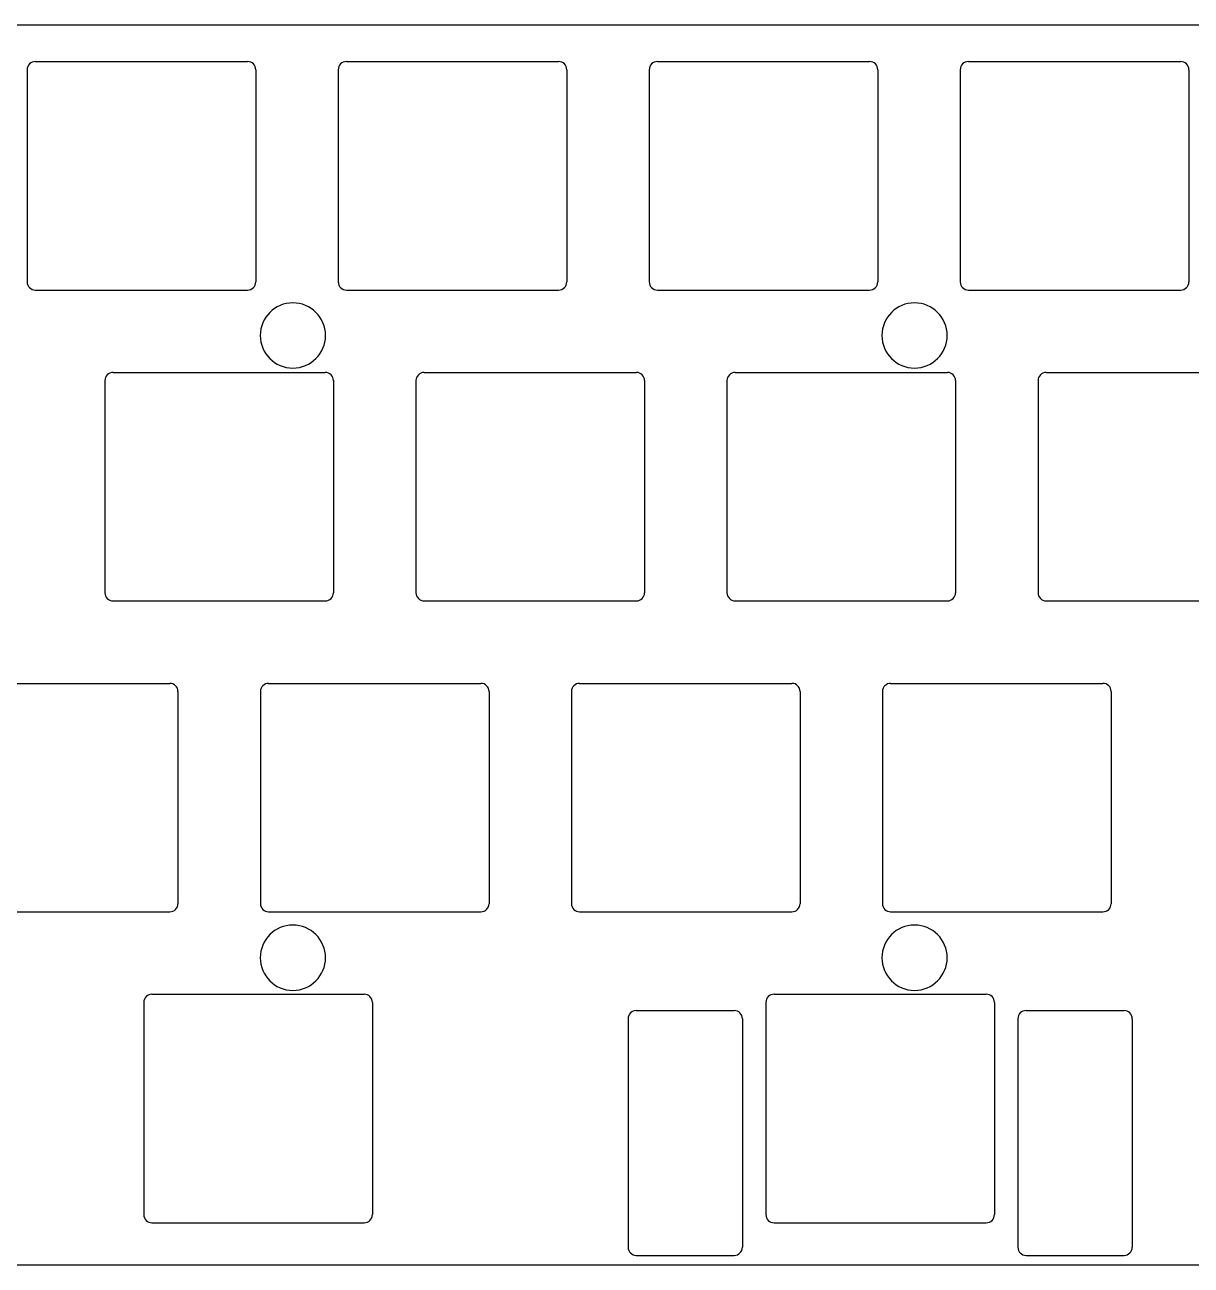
# Model space of a CAD drawing. Header units: inches. Extents: x 62 to 291, y 138 to 214.
# Drawn here: x 102.6 to 174, y 138.4 to 214.4 of the extents above; entities that cross this region are included whole.
import ezdxf

# ---------------------------------------------------------------- set-up
doc = ezdxf.new("R2010")
doc.units = ezdxf.units.IN
doc.header["$MEASUREMENT"] = 0
for name, color, linetype in [('Border Outlien', 7, 'Continuous'), ('Internal Layout', 7, 'Continuous'), ('Mounting Holes', 7, 'Continuous')]:
    doc.layers.add(name, color=color, linetype=linetype)

# ---------------------------------------------------------------- blocks, each defined once
blk = doc.blocks.new('block 18')
at = {"layer": 'Internal Layout', "color": 7, "lineweight": 25, "true_color": 0xffffff}
blk.add_lwpolyline([(103.214, 212.14), (116.214, 212.14)], dxfattribs=at)
blk = doc.blocks.new('block 19')
at = {"layer": 'Internal Layout', "color": 7, "lineweight": 25, "true_color": 0xffffff}
blk.add_lwpolyline([(103.214, 198.14), (116.214, 198.14)], dxfattribs=at)
blk = doc.blocks.new('block 20')
at = {"layer": 'Internal Layout', "color": 7, "lineweight": 25, "true_color": 0xffffff}
blk.add_lwpolyline([(102.714, 211.64), (102.714, 198.64)], dxfattribs=at)
blk = doc.blocks.new('block 21')
at = {"layer": 'Internal Layout', "color": 7, "lineweight": 25, "true_color": 0xffffff}
blk.add_lwpolyline([(116.714, 211.64), (116.714, 198.64)], dxfattribs=at)
blk = doc.blocks.new('block 22')
at = {"layer": 'Internal Layout', "color": 7, "lineweight": 25, "true_color": 0xffffff}
blk.add_open_spline([(103.214, 212.14), (102.938, 212.14), (102.714, 211.916), (102.714, 211.64)], degree=3, dxfattribs=at)
blk = doc.blocks.new('block 23')
at = {"layer": 'Internal Layout', "color": 7, "lineweight": 25, "true_color": 0xffffff}
blk.add_open_spline([(116.714, 211.64), (116.714, 211.916), (116.49, 212.14), (116.214, 212.14)], degree=3, dxfattribs=at)
blk = doc.blocks.new('block 24')
at = {"layer": 'Internal Layout', "color": 7, "lineweight": 25, "true_color": 0xffffff}
blk.add_open_spline([(102.714, 198.64), (102.714, 198.364), (102.938, 198.14), (103.214, 198.14)], degree=3, dxfattribs=at)
blk = doc.blocks.new('block 25')
at = {"layer": 'Internal Layout', "color": 7, "lineweight": 25, "true_color": 0xffffff}
blk.add_open_spline([(116.214, 198.14), (116.49, 198.14), (116.714, 198.364), (116.714, 198.64)], degree=3, dxfattribs=at)
blk = doc.blocks.new('block 26')
at = {"layer": 'Internal Layout', "color": 7, "lineweight": 25, "true_color": 0xffffff}
blk.add_lwpolyline([(122.264, 212.14), (135.264, 212.14)], dxfattribs=at)
blk = doc.blocks.new('block 27')
at = {"layer": 'Internal Layout', "color": 7, "lineweight": 25, "true_color": 0xffffff}
blk.add_lwpolyline([(122.264, 198.14), (135.264, 198.14)], dxfattribs=at)
blk = doc.blocks.new('block 28')
at = {"layer": 'Internal Layout', "color": 7, "lineweight": 25, "true_color": 0xffffff}
blk.add_lwpolyline([(121.764, 211.64), (121.764, 198.64)], dxfattribs=at)
blk = doc.blocks.new('block 29')
at = {"layer": 'Internal Layout', "color": 7, "lineweight": 25, "true_color": 0xffffff}
blk.add_lwpolyline([(135.764, 211.64), (135.764, 198.64)], dxfattribs=at)
blk = doc.blocks.new('block 30')
at = {"layer": 'Internal Layout', "color": 7, "lineweight": 25, "true_color": 0xffffff}
blk.add_open_spline([(122.264, 212.14), (121.988, 212.14), (121.764, 211.916), (121.764, 211.64)], degree=3, dxfattribs=at)
blk = doc.blocks.new('block 31')
at = {"layer": 'Internal Layout', "color": 7, "lineweight": 25, "true_color": 0xffffff}
blk.add_open_spline([(135.764, 211.64), (135.764, 211.916), (135.54, 212.14), (135.264, 212.14)], degree=3, dxfattribs=at)
blk = doc.blocks.new('block 32')
at = {"layer": 'Internal Layout', "color": 7, "lineweight": 25, "true_color": 0xffffff}
blk.add_open_spline([(121.764, 198.64), (121.764, 198.364), (121.988, 198.14), (122.264, 198.14)], degree=3, dxfattribs=at)
blk = doc.blocks.new('block 33')
at = {"layer": 'Internal Layout', "color": 7, "lineweight": 25, "true_color": 0xffffff}
blk.add_open_spline([(135.264, 198.14), (135.54, 198.14), (135.764, 198.364), (135.764, 198.64)], degree=3, dxfattribs=at)
blk = doc.blocks.new('block 34')
at = {"layer": 'Internal Layout', "color": 7, "lineweight": 25, "true_color": 0xffffff}
blk.add_lwpolyline([(141.314, 212.14), (154.314, 212.14)], dxfattribs=at)
blk = doc.blocks.new('block 35')
at = {"layer": 'Internal Layout', "color": 7, "lineweight": 25, "true_color": 0xffffff}
blk.add_lwpolyline([(141.314, 198.14), (154.314, 198.14)], dxfattribs=at)
blk = doc.blocks.new('block 36')
at = {"layer": 'Internal Layout', "color": 7, "lineweight": 25, "true_color": 0xffffff}
blk.add_lwpolyline([(140.814, 211.64), (140.814, 198.64)], dxfattribs=at)
blk = doc.blocks.new('block 37')
at = {"layer": 'Internal Layout', "color": 7, "lineweight": 25, "true_color": 0xffffff}
blk.add_lwpolyline([(154.814, 211.64), (154.814, 198.64)], dxfattribs=at)
blk = doc.blocks.new('block 38')
at = {"layer": 'Internal Layout', "color": 7, "lineweight": 25, "true_color": 0xffffff}
blk.add_open_spline([(141.314, 212.14), (141.038, 212.14), (140.814, 211.916), (140.814, 211.64)], degree=3, dxfattribs=at)
blk = doc.blocks.new('block 39')
at = {"layer": 'Internal Layout', "color": 7, "lineweight": 25, "true_color": 0xffffff}
blk.add_open_spline([(154.814, 211.64), (154.814, 211.916), (154.59, 212.14), (154.314, 212.14)], degree=3, dxfattribs=at)
blk = doc.blocks.new('block 40')
at = {"layer": 'Internal Layout', "color": 7, "lineweight": 25, "true_color": 0xffffff}
blk.add_open_spline([(140.814, 198.64), (140.814, 198.364), (141.038, 198.14), (141.314, 198.14)], degree=3, dxfattribs=at)
blk = doc.blocks.new('block 41')
at = {"layer": 'Internal Layout', "color": 7, "lineweight": 25, "true_color": 0xffffff}
blk.add_open_spline([(154.314, 198.14), (154.59, 198.14), (154.814, 198.364), (154.814, 198.64)], degree=3, dxfattribs=at)
blk = doc.blocks.new('block 42')
at = {"layer": 'Internal Layout', "color": 7, "lineweight": 25, "true_color": 0xffffff}
blk.add_lwpolyline([(160.364, 212.14), (173.364, 212.14)], dxfattribs=at)
blk = doc.blocks.new('block 43')
at = {"layer": 'Internal Layout', "color": 7, "lineweight": 25, "true_color": 0xffffff}
blk.add_lwpolyline([(160.364, 198.14), (173.364, 198.14)], dxfattribs=at)
blk = doc.blocks.new('block 44')
at = {"layer": 'Internal Layout', "color": 7, "lineweight": 25, "true_color": 0xffffff}
blk.add_lwpolyline([(159.864, 211.64), (159.864, 198.64)], dxfattribs=at)
blk = doc.blocks.new('block 45')
at = {"layer": 'Internal Layout', "color": 7, "lineweight": 25, "true_color": 0xffffff}
blk.add_lwpolyline([(173.864, 211.64), (173.864, 198.64)], dxfattribs=at)
blk = doc.blocks.new('block 46')
at = {"layer": 'Internal Layout', "color": 7, "lineweight": 25, "true_color": 0xffffff}
blk.add_open_spline([(160.364, 212.14), (160.088, 212.14), (159.864, 211.916), (159.864, 211.64)], degree=3, dxfattribs=at)
blk = doc.blocks.new('block 47')
at = {"layer": 'Internal Layout', "color": 7, "lineweight": 25, "true_color": 0xffffff}
blk.add_open_spline([(173.864, 211.64), (173.864, 211.916), (173.64, 212.14), (173.364, 212.14)], degree=3, dxfattribs=at)
blk = doc.blocks.new('block 48')
at = {"layer": 'Internal Layout', "color": 7, "lineweight": 25, "true_color": 0xffffff}
blk.add_open_spline([(159.864, 198.64), (159.864, 198.364), (160.088, 198.14), (160.364, 198.14)], degree=3, dxfattribs=at)
blk = doc.blocks.new('block 49')
at = {"layer": 'Internal Layout', "color": 7, "lineweight": 25, "true_color": 0xffffff}
blk.add_open_spline([(173.364, 198.14), (173.64, 198.14), (173.864, 198.364), (173.864, 198.64)], degree=3, dxfattribs=at)
blk = doc.blocks.new('block 114')
at = {"layer": 'Internal Layout', "color": 7, "lineweight": 25, "true_color": 0xffffff}
blk.add_lwpolyline([(107.976, 193.09), (120.976, 193.09)], dxfattribs=at)
blk = doc.blocks.new('block 115')
at = {"layer": 'Internal Layout', "color": 7, "lineweight": 25, "true_color": 0xffffff}
blk.add_lwpolyline([(107.976, 179.09), (120.976, 179.09)], dxfattribs=at)
blk = doc.blocks.new('block 116')
at = {"layer": 'Internal Layout', "color": 7, "lineweight": 25, "true_color": 0xffffff}
blk.add_lwpolyline([(107.476, 192.59), (107.476, 179.59)], dxfattribs=at)
blk = doc.blocks.new('block 117')
at = {"layer": 'Internal Layout', "color": 7, "lineweight": 25, "true_color": 0xffffff}
blk.add_lwpolyline([(121.476, 192.59), (121.476, 179.59)], dxfattribs=at)
blk = doc.blocks.new('block 118')
at = {"layer": 'Internal Layout', "color": 7, "lineweight": 25, "true_color": 0xffffff}
blk.add_open_spline([(107.976, 193.09), (107.7, 193.09), (107.476, 192.866), (107.476, 192.59)], degree=3, dxfattribs=at)
blk = doc.blocks.new('block 119')
at = {"layer": 'Internal Layout', "color": 7, "lineweight": 25, "true_color": 0xffffff}
blk.add_open_spline([(121.476, 192.59), (121.476, 192.866), (121.253, 193.09), (120.976, 193.09)], degree=3, dxfattribs=at)
blk = doc.blocks.new('block 120')
at = {"layer": 'Internal Layout', "color": 7, "lineweight": 25, "true_color": 0xffffff}
blk.add_open_spline([(107.476, 179.59), (107.476, 179.314), (107.7, 179.09), (107.976, 179.09)], degree=3, dxfattribs=at)
blk = doc.blocks.new('block 121')
at = {"layer": 'Internal Layout', "color": 7, "lineweight": 25, "true_color": 0xffffff}
blk.add_open_spline([(120.976, 179.09), (121.253, 179.09), (121.476, 179.314), (121.476, 179.59)], degree=3, dxfattribs=at)
blk = doc.blocks.new('block 122')
at = {"layer": 'Internal Layout', "color": 7, "lineweight": 25, "true_color": 0xffffff}
blk.add_lwpolyline([(127.026, 193.09), (140.026, 193.09)], dxfattribs=at)
blk = doc.blocks.new('block 123')
at = {"layer": 'Internal Layout', "color": 7, "lineweight": 25, "true_color": 0xffffff}
blk.add_lwpolyline([(127.026, 179.09), (140.026, 179.09)], dxfattribs=at)
blk = doc.blocks.new('block 124')
at = {"layer": 'Internal Layout', "color": 7, "lineweight": 25, "true_color": 0xffffff}
blk.add_lwpolyline([(126.526, 192.59), (126.526, 179.59)], dxfattribs=at)
blk = doc.blocks.new('block 125')
at = {"layer": 'Internal Layout', "color": 7, "lineweight": 25, "true_color": 0xffffff}
blk.add_lwpolyline([(140.526, 192.59), (140.526, 179.59)], dxfattribs=at)
blk = doc.blocks.new('block 126')
at = {"layer": 'Internal Layout', "color": 7, "lineweight": 25, "true_color": 0xffffff}
blk.add_open_spline([(127.026, 193.09), (126.75, 193.09), (126.526, 192.866), (126.526, 192.59)], degree=3, dxfattribs=at)
blk = doc.blocks.new('block 127')
at = {"layer": 'Internal Layout', "color": 7, "lineweight": 25, "true_color": 0xffffff}
blk.add_open_spline([(140.526, 192.59), (140.526, 192.866), (140.303, 193.09), (140.026, 193.09)], degree=3, dxfattribs=at)
blk = doc.blocks.new('block 128')
at = {"layer": 'Internal Layout', "color": 7, "lineweight": 25, "true_color": 0xffffff}
blk.add_open_spline([(126.526, 179.59), (126.526, 179.314), (126.75, 179.09), (127.026, 179.09)], degree=3, dxfattribs=at)
blk = doc.blocks.new('block 129')
at = {"layer": 'Internal Layout', "color": 7, "lineweight": 25, "true_color": 0xffffff}
blk.add_open_spline([(140.026, 179.09), (140.303, 179.09), (140.526, 179.314), (140.526, 179.59)], degree=3, dxfattribs=at)
blk = doc.blocks.new('block 130')
at = {"layer": 'Internal Layout', "color": 7, "lineweight": 25, "true_color": 0xffffff}
blk.add_lwpolyline([(146.076, 193.09), (159.076, 193.09)], dxfattribs=at)
blk = doc.blocks.new('block 131')
at = {"layer": 'Internal Layout', "color": 7, "lineweight": 25, "true_color": 0xffffff}
blk.add_lwpolyline([(146.076, 179.09), (159.076, 179.09)], dxfattribs=at)
blk = doc.blocks.new('block 132')
at = {"layer": 'Internal Layout', "color": 7, "lineweight": 25, "true_color": 0xffffff}
blk.add_lwpolyline([(145.576, 192.59), (145.576, 179.59)], dxfattribs=at)
blk = doc.blocks.new('block 133')
at = {"layer": 'Internal Layout', "color": 7, "lineweight": 25, "true_color": 0xffffff}
blk.add_lwpolyline([(159.576, 192.59), (159.576, 179.59)], dxfattribs=at)
blk = doc.blocks.new('block 134')
at = {"layer": 'Internal Layout', "color": 7, "lineweight": 25, "true_color": 0xffffff}
blk.add_open_spline([(146.076, 193.09), (145.8, 193.09), (145.576, 192.866), (145.576, 192.59)], degree=3, dxfattribs=at)
blk = doc.blocks.new('block 135')
at = {"layer": 'Internal Layout', "color": 7, "lineweight": 25, "true_color": 0xffffff}
blk.add_open_spline([(159.576, 192.59), (159.576, 192.866), (159.353, 193.09), (159.076, 193.09)], degree=3, dxfattribs=at)
blk = doc.blocks.new('block 136')
at = {"layer": 'Internal Layout', "color": 7, "lineweight": 25, "true_color": 0xffffff}
blk.add_open_spline([(145.576, 179.59), (145.576, 179.314), (145.8, 179.09), (146.076, 179.09)], degree=3, dxfattribs=at)
blk = doc.blocks.new('block 137')
at = {"layer": 'Internal Layout', "color": 7, "lineweight": 25, "true_color": 0xffffff}
blk.add_open_spline([(159.076, 179.09), (159.353, 179.09), (159.576, 179.314), (159.576, 179.59)], degree=3, dxfattribs=at)
blk = doc.blocks.new('block 138')
at = {"layer": 'Internal Layout', "color": 7, "lineweight": 25, "true_color": 0xffffff}
blk.add_lwpolyline([(165.126, 193.09), (178.126, 193.09)], dxfattribs=at)
blk = doc.blocks.new('block 139')
at = {"layer": 'Internal Layout', "color": 7, "lineweight": 25, "true_color": 0xffffff}
blk.add_lwpolyline([(165.126, 179.09), (178.126, 179.09)], dxfattribs=at)
blk = doc.blocks.new('block 140')
at = {"layer": 'Internal Layout', "color": 7, "lineweight": 25, "true_color": 0xffffff}
blk.add_lwpolyline([(164.626, 192.59), (164.626, 179.59)], dxfattribs=at)
blk = doc.blocks.new('block 142')
at = {"layer": 'Internal Layout', "color": 7, "lineweight": 25, "true_color": 0xffffff}
blk.add_open_spline([(165.126, 193.09), (164.85, 193.09), (164.626, 192.866), (164.626, 192.59)], degree=3, dxfattribs=at)
blk = doc.blocks.new('block 144')
at = {"layer": 'Internal Layout', "color": 7, "lineweight": 25, "true_color": 0xffffff}
blk.add_open_spline([(164.626, 179.59), (164.626, 179.314), (164.85, 179.09), (165.126, 179.09)], degree=3, dxfattribs=at)
blk = doc.blocks.new('block 226')
at = {"layer": 'Internal Layout', "color": 7, "lineweight": 25, "true_color": 0xffffff}
blk.add_lwpolyline([(98.451, 174.04), (111.451, 174.04)], dxfattribs=at)
blk = doc.blocks.new('block 227')
at = {"layer": 'Internal Layout', "color": 7, "lineweight": 25, "true_color": 0xffffff}
blk.add_lwpolyline([(98.451, 160.04), (111.451, 160.04)], dxfattribs=at)
blk = doc.blocks.new('block 229')
at = {"layer": 'Internal Layout', "color": 7, "lineweight": 25, "true_color": 0xffffff}
blk.add_lwpolyline([(111.951, 173.54), (111.951, 160.54)], dxfattribs=at)
blk = doc.blocks.new('block 231')
at = {"layer": 'Internal Layout', "color": 7, "lineweight": 25, "true_color": 0xffffff}
blk.add_open_spline([(111.951, 173.54), (111.951, 173.816), (111.728, 174.04), (111.451, 174.04)], degree=3, dxfattribs=at)
blk = doc.blocks.new('block 233')
at = {"layer": 'Internal Layout', "color": 7, "lineweight": 25, "true_color": 0xffffff}
blk.add_open_spline([(111.451, 160.04), (111.728, 160.04), (111.951, 160.264), (111.951, 160.54)], degree=3, dxfattribs=at)
blk = doc.blocks.new('block 234')
at = {"layer": 'Internal Layout', "color": 7, "lineweight": 25, "true_color": 0xffffff}
blk.add_lwpolyline([(117.501, 174.04), (130.501, 174.04)], dxfattribs=at)
blk = doc.blocks.new('block 235')
at = {"layer": 'Internal Layout', "color": 7, "lineweight": 25, "true_color": 0xffffff}
blk.add_lwpolyline([(117.501, 160.04), (130.501, 160.04)], dxfattribs=at)
blk = doc.blocks.new('block 236')
at = {"layer": 'Internal Layout', "color": 7, "lineweight": 25, "true_color": 0xffffff}
blk.add_lwpolyline([(117.001, 173.54), (117.001, 160.54)], dxfattribs=at)
blk = doc.blocks.new('block 237')
at = {"layer": 'Internal Layout', "color": 7, "lineweight": 25, "true_color": 0xffffff}
blk.add_lwpolyline([(131.001, 173.54), (131.001, 160.54)], dxfattribs=at)
blk = doc.blocks.new('block 238')
at = {"layer": 'Internal Layout', "color": 7, "lineweight": 25, "true_color": 0xffffff}
blk.add_open_spline([(117.501, 174.04), (117.225, 174.04), (117.001, 173.816), (117.001, 173.54)], degree=3, dxfattribs=at)
blk = doc.blocks.new('block 239')
at = {"layer": 'Internal Layout', "color": 7, "lineweight": 25, "true_color": 0xffffff}
blk.add_open_spline([(131.001, 173.54), (131.001, 173.816), (130.778, 174.04), (130.501, 174.04)], degree=3, dxfattribs=at)
blk = doc.blocks.new('block 240')
at = {"layer": 'Internal Layout', "color": 7, "lineweight": 25, "true_color": 0xffffff}
blk.add_open_spline([(117.001, 160.54), (117.001, 160.264), (117.225, 160.04), (117.501, 160.04)], degree=3, dxfattribs=at)
blk = doc.blocks.new('block 241')
at = {"layer": 'Internal Layout', "color": 7, "lineweight": 25, "true_color": 0xffffff}
blk.add_open_spline([(130.501, 160.04), (130.778, 160.04), (131.001, 160.264), (131.001, 160.54)], degree=3, dxfattribs=at)
blk = doc.blocks.new('block 242')
at = {"layer": 'Internal Layout', "color": 7, "lineweight": 25, "true_color": 0xffffff}
blk.add_lwpolyline([(136.551, 174.04), (149.551, 174.04)], dxfattribs=at)
blk = doc.blocks.new('block 243')
at = {"layer": 'Internal Layout', "color": 7, "lineweight": 25, "true_color": 0xffffff}
blk.add_lwpolyline([(136.551, 160.04), (149.551, 160.04)], dxfattribs=at)
blk = doc.blocks.new('block 244')
at = {"layer": 'Internal Layout', "color": 7, "lineweight": 25, "true_color": 0xffffff}
blk.add_lwpolyline([(136.051, 173.54), (136.051, 160.54)], dxfattribs=at)
blk = doc.blocks.new('block 245')
at = {"layer": 'Internal Layout', "color": 7, "lineweight": 25, "true_color": 0xffffff}
blk.add_lwpolyline([(150.051, 173.54), (150.051, 160.54)], dxfattribs=at)
blk = doc.blocks.new('block 246')
at = {"layer": 'Internal Layout', "color": 7, "lineweight": 25, "true_color": 0xffffff}
blk.add_open_spline([(136.551, 174.04), (136.275, 174.04), (136.051, 173.816), (136.051, 173.54)], degree=3, dxfattribs=at)
blk = doc.blocks.new('block 247')
at = {"layer": 'Internal Layout', "color": 7, "lineweight": 25, "true_color": 0xffffff}
blk.add_open_spline([(150.051, 173.54), (150.051, 173.816), (149.828, 174.04), (149.551, 174.04)], degree=3, dxfattribs=at)
blk = doc.blocks.new('block 248')
at = {"layer": 'Internal Layout', "color": 7, "lineweight": 25, "true_color": 0xffffff}
blk.add_open_spline([(136.051, 160.54), (136.051, 160.264), (136.275, 160.04), (136.551, 160.04)], degree=3, dxfattribs=at)
blk = doc.blocks.new('block 249')
at = {"layer": 'Internal Layout', "color": 7, "lineweight": 25, "true_color": 0xffffff}
blk.add_open_spline([(149.551, 160.04), (149.828, 160.04), (150.051, 160.264), (150.051, 160.54)], degree=3, dxfattribs=at)
blk = doc.blocks.new('block 250')
at = {"layer": 'Internal Layout', "color": 7, "lineweight": 25, "true_color": 0xffffff}
blk.add_lwpolyline([(155.601, 174.04), (168.601, 174.04)], dxfattribs=at)
blk = doc.blocks.new('block 251')
at = {"layer": 'Internal Layout', "color": 7, "lineweight": 25, "true_color": 0xffffff}
blk.add_lwpolyline([(155.601, 160.04), (168.601, 160.04)], dxfattribs=at)
blk = doc.blocks.new('block 252')
at = {"layer": 'Internal Layout', "color": 7, "lineweight": 25, "true_color": 0xffffff}
blk.add_lwpolyline([(155.101, 173.54), (155.101, 160.54)], dxfattribs=at)
blk = doc.blocks.new('block 253')
at = {"layer": 'Internal Layout', "color": 7, "lineweight": 25, "true_color": 0xffffff}
blk.add_lwpolyline([(169.101, 173.54), (169.101, 160.54)], dxfattribs=at)
blk = doc.blocks.new('block 254')
at = {"layer": 'Internal Layout', "color": 7, "lineweight": 25, "true_color": 0xffffff}
blk.add_open_spline([(155.601, 174.04), (155.325, 174.04), (155.101, 173.816), (155.101, 173.54)], degree=3, dxfattribs=at)
blk = doc.blocks.new('block 255')
at = {"layer": 'Internal Layout', "color": 7, "lineweight": 25, "true_color": 0xffffff}
blk.add_open_spline([(169.101, 173.54), (169.101, 173.816), (168.878, 174.04), (168.601, 174.04)], degree=3, dxfattribs=at)
blk = doc.blocks.new('block 256')
at = {"layer": 'Internal Layout', "color": 7, "lineweight": 25, "true_color": 0xffffff}
blk.add_open_spline([(155.101, 160.54), (155.101, 160.264), (155.325, 160.04), (155.601, 160.04)], degree=3, dxfattribs=at)
blk = doc.blocks.new('block 257')
at = {"layer": 'Internal Layout', "color": 7, "lineweight": 25, "true_color": 0xffffff}
blk.add_open_spline([(168.601, 160.04), (168.878, 160.04), (169.101, 160.264), (169.101, 160.54)], degree=3, dxfattribs=at)
blk = doc.blocks.new('block 322')
at = {"layer": 'Internal Layout', "color": 7, "lineweight": 25, "true_color": 0xffffff}
blk.add_lwpolyline([(110.358, 154.99), (123.358, 154.99)], dxfattribs=at)
blk = doc.blocks.new('block 323')
at = {"layer": 'Internal Layout', "color": 7, "lineweight": 25, "true_color": 0xffffff}
blk.add_lwpolyline([(110.358, 140.99), (123.358, 140.99)], dxfattribs=at)
blk = doc.blocks.new('block 324')
at = {"layer": 'Internal Layout', "color": 7, "lineweight": 25, "true_color": 0xffffff}
blk.add_lwpolyline([(109.858, 154.49), (109.858, 141.49)], dxfattribs=at)
blk = doc.blocks.new('block 325')
at = {"layer": 'Internal Layout', "color": 7, "lineweight": 25, "true_color": 0xffffff}
blk.add_lwpolyline([(123.858, 154.49), (123.858, 141.49)], dxfattribs=at)
blk = doc.blocks.new('block 326')
at = {"layer": 'Internal Layout', "color": 7, "lineweight": 25, "true_color": 0xffffff}
blk.add_open_spline([(110.358, 154.99), (110.081, 154.99), (109.858, 154.766), (109.858, 154.49)], degree=3, dxfattribs=at)
blk = doc.blocks.new('block 327')
at = {"layer": 'Internal Layout', "color": 7, "lineweight": 25, "true_color": 0xffffff}
blk.add_open_spline([(123.858, 154.49), (123.858, 154.766), (123.634, 154.99), (123.358, 154.99)], degree=3, dxfattribs=at)
blk = doc.blocks.new('block 328')
at = {"layer": 'Internal Layout', "color": 7, "lineweight": 25, "true_color": 0xffffff}
blk.add_open_spline([(109.858, 141.49), (109.858, 141.214), (110.081, 140.99), (110.358, 140.99)], degree=3, dxfattribs=at)
blk = doc.blocks.new('block 329')
at = {"layer": 'Internal Layout', "color": 7, "lineweight": 25, "true_color": 0xffffff}
blk.add_open_spline([(123.358, 140.99), (123.634, 140.99), (123.858, 141.214), (123.858, 141.49)], degree=3, dxfattribs=at)
blk = doc.blocks.new('block 330')
at = {"layer": 'Internal Layout', "color": 7, "lineweight": 25, "true_color": 0xffffff}
blk.add_lwpolyline([(148.458, 154.99), (161.458, 154.99)], dxfattribs=at)
blk = doc.blocks.new('block 331')
at = {"layer": 'Internal Layout', "color": 7, "lineweight": 25, "true_color": 0xffffff}
blk.add_lwpolyline([(148.458, 140.99), (161.458, 140.99)], dxfattribs=at)
blk = doc.blocks.new('block 332')
at = {"layer": 'Internal Layout', "color": 7, "lineweight": 25, "true_color": 0xffffff}
blk.add_lwpolyline([(147.958, 154.49), (147.958, 141.49)], dxfattribs=at)
blk = doc.blocks.new('block 333')
at = {"layer": 'Internal Layout', "color": 7, "lineweight": 25, "true_color": 0xffffff}
blk.add_lwpolyline([(161.958, 154.49), (161.958, 141.49)], dxfattribs=at)
blk = doc.blocks.new('block 334')
at = {"layer": 'Internal Layout', "color": 7, "lineweight": 25, "true_color": 0xffffff}
blk.add_open_spline([(148.458, 154.99), (148.181, 154.99), (147.958, 154.766), (147.958, 154.49)], degree=3, dxfattribs=at)
blk = doc.blocks.new('block 335')
at = {"layer": 'Internal Layout', "color": 7, "lineweight": 25, "true_color": 0xffffff}
blk.add_open_spline([(161.958, 154.49), (161.958, 154.766), (161.734, 154.99), (161.458, 154.99)], degree=3, dxfattribs=at)
blk = doc.blocks.new('block 336')
at = {"layer": 'Internal Layout', "color": 7, "lineweight": 25, "true_color": 0xffffff}
blk.add_open_spline([(147.958, 141.49), (147.958, 141.214), (148.181, 140.99), (148.458, 140.99)], degree=3, dxfattribs=at)
blk = doc.blocks.new('block 337')
at = {"layer": 'Internal Layout', "color": 7, "lineweight": 25, "true_color": 0xffffff}
blk.add_open_spline([(161.458, 140.99), (161.734, 140.99), (161.958, 141.214), (161.958, 141.49)], degree=3, dxfattribs=at)
blk = doc.blocks.new('block 338')
at = {"layer": 'Internal Layout', "color": 7, "lineweight": 25, "true_color": 0xffffff}
blk.add_lwpolyline([(163.896, 153.99), (169.896, 153.99)], dxfattribs=at)
blk = doc.blocks.new('block 339')
at = {"layer": 'Internal Layout', "color": 7, "lineweight": 25, "true_color": 0xffffff}
blk.add_lwpolyline([(163.896, 138.99), (169.896, 138.99)], dxfattribs=at)
blk = doc.blocks.new('block 340')
at = {"layer": 'Internal Layout', "color": 7, "lineweight": 25, "true_color": 0xffffff}
blk.add_lwpolyline([(163.396, 153.49), (163.396, 139.49)], dxfattribs=at)
blk = doc.blocks.new('block 341')
at = {"layer": 'Internal Layout', "color": 7, "lineweight": 25, "true_color": 0xffffff}
blk.add_lwpolyline([(170.396, 153.49), (170.396, 139.49)], dxfattribs=at)
blk = doc.blocks.new('block 342')
at = {"layer": 'Internal Layout', "color": 7, "lineweight": 25, "true_color": 0xffffff}
blk.add_open_spline([(163.896, 153.99), (163.619, 153.99), (163.396, 153.766), (163.396, 153.49)], degree=3, dxfattribs=at)
blk = doc.blocks.new('block 343')
at = {"layer": 'Internal Layout', "color": 7, "lineweight": 25, "true_color": 0xffffff}
blk.add_open_spline([(170.396, 153.49), (170.396, 153.766), (170.172, 153.99), (169.896, 153.99)], degree=3, dxfattribs=at)
blk = doc.blocks.new('block 344')
at = {"layer": 'Internal Layout', "color": 7, "lineweight": 25, "true_color": 0xffffff}
blk.add_open_spline([(163.396, 139.49), (163.396, 139.214), (163.619, 138.99), (163.896, 138.99)], degree=3, dxfattribs=at)
blk = doc.blocks.new('block 345')
at = {"layer": 'Internal Layout', "color": 7, "lineweight": 25, "true_color": 0xffffff}
blk.add_open_spline([(169.896, 138.99), (170.172, 138.99), (170.396, 139.214), (170.396, 139.49)], degree=3, dxfattribs=at)
blk = doc.blocks.new('block 346')
at = {"layer": 'Internal Layout', "color": 7, "lineweight": 25, "true_color": 0xffffff}
blk.add_lwpolyline([(140.02, 153.99), (146.02, 153.99)], dxfattribs=at)
blk = doc.blocks.new('block 347')
at = {"layer": 'Internal Layout', "color": 7, "lineweight": 25, "true_color": 0xffffff}
blk.add_lwpolyline([(140.02, 138.99), (146.02, 138.99)], dxfattribs=at)
blk = doc.blocks.new('block 348')
at = {"layer": 'Internal Layout', "color": 7, "lineweight": 25, "true_color": 0xffffff}
blk.add_lwpolyline([(139.52, 153.49), (139.52, 139.49)], dxfattribs=at)
blk = doc.blocks.new('block 349')
at = {"layer": 'Internal Layout', "color": 7, "lineweight": 25, "true_color": 0xffffff}
blk.add_lwpolyline([(146.52, 153.49), (146.52, 139.49)], dxfattribs=at)
blk = doc.blocks.new('block 350')
at = {"layer": 'Internal Layout', "color": 7, "lineweight": 25, "true_color": 0xffffff}
blk.add_open_spline([(140.02, 153.99), (139.743, 153.99), (139.52, 153.766), (139.52, 153.49)], degree=3, dxfattribs=at)
blk = doc.blocks.new('block 351')
at = {"layer": 'Internal Layout', "color": 7, "lineweight": 25, "true_color": 0xffffff}
blk.add_open_spline([(146.52, 153.49), (146.52, 153.766), (146.296, 153.99), (146.02, 153.99)], degree=3, dxfattribs=at)
blk = doc.blocks.new('block 352')
at = {"layer": 'Internal Layout', "color": 7, "lineweight": 25, "true_color": 0xffffff}
blk.add_open_spline([(139.52, 139.49), (139.52, 139.214), (139.743, 138.99), (140.02, 138.99)], degree=3, dxfattribs=at)
blk = doc.blocks.new('block 353')
at = {"layer": 'Internal Layout', "color": 7, "lineweight": 25, "true_color": 0xffffff}
blk.add_open_spline([(146.02, 138.99), (146.296, 138.99), (146.52, 139.214), (146.52, 139.49)], degree=3, dxfattribs=at)
blk = doc.blocks.new('block 402')
at = {"layer": 'Mounting Holes', "color": 7, "lineweight": 25, "true_color": 0xffffff}
for points in [[(120.989, 195.354), (120.989, 194.249), (120.093, 193.354), (118.989, 193.354), (117.884, 193.354), (116.989, 194.249), (116.989, 195.354), (116.989, 196.458), (117.884, 197.354), (118.989, 197.354), (120.093, 197.354), (120.989, 196.458), (120.989, 195.354)], [(159.064, 195.354), (159.064, 194.249), (158.168, 193.354), (157.064, 193.354), (155.959, 193.354), (155.064, 194.249), (155.064, 195.354), (155.064, 196.458), (155.959, 197.354), (157.064, 197.354), (158.168, 197.354), (159.064, 196.458), (159.064, 195.354)], [(120.989, 157.229), (120.989, 156.124), (120.093, 155.229), (118.989, 155.229), (117.884, 155.229), (116.989, 156.124), (116.989, 157.229), (116.989, 158.333), (117.884, 159.229), (118.989, 159.229), (120.093, 159.229), (120.989, 158.333), (120.989, 157.229)], [(159.064, 157.229), (159.064, 156.124), (158.168, 155.229), (157.064, 155.229), (155.959, 155.229), (155.064, 156.124), (155.064, 157.229), (155.064, 158.333), (155.959, 159.229), (157.064, 159.229), (158.168, 159.229), (159.064, 158.333), (159.064, 157.229)]]:
    blk.add_open_spline(points, degree=3, knots=[0, 0, 0, 0, 1, 1, 1, 2, 2, 2, 3, 3, 3, 4, 4, 4, 4], dxfattribs=at)

msp = doc.modelspace()

# ---------------------------------------------------------------- linework, layer by layer
at = {"layer": 'Border Outlien', "color": 7, "lineweight": 25, "true_color": 0xffffff}
msp.add_lwpolyline([(290.889, 138.389), (61.889, 138.389), (61.889, 214.389), (290.889, 214.389), (290.889, 138.389)], dxfattribs=at)

# ---------------------------------------------------------------- block references
at = {"layer": 'Internal Layout'}
for name in ['block 22', 'block 18', 'block 23', 'block 30', 'block 26', 'block 31', 'block 38', 'block 34', 'block 39', 'block 46', 'block 42', 'block 47', 'block 20', 'block 21', 'block 28', 'block 29', 'block 36', 'block 37', 'block 44', 'block 45', 'block 24', 'block 25', 'block 32', 'block 33', 'block 40', 'block 41', 'block 48', 'block 49', 'block 19', 'block 27', 'block 35', 'block 43', 'block 118', 'block 114', 'block 119', 'block 126', 'block 122', 'block 127', 'block 134', 'block 130', 'block 135', 'block 142', 'block 138', 'block 116', 'block 117', 'block 124', 'block 125', 'block 132', 'block 133', 'block 140', 'block 120', 'block 121', 'block 128', 'block 129', 'block 136', 'block 137', 'block 144', 'block 115', 'block 123', 'block 131', 'block 139', 'block 226', 'block 231', 'block 238', 'block 234', 'block 239', 'block 246', 'block 242', 'block 247', 'block 254', 'block 250', 'block 255', 'block 229', 'block 236', 'block 237', 'block 244', 'block 245', 'block 252', 'block 253', 'block 233', 'block 240', 'block 241', 'block 248', 'block 249', 'block 256', 'block 257', 'block 227', 'block 235', 'block 243', 'block 251', 'block 326', 'block 324', 'block 322', 'block 327', 'block 325', 'block 334', 'block 332', 'block 330', 'block 335', 'block 333', 'block 350', 'block 346', 'block 351', 'block 342', 'block 338', 'block 343', 'block 348', 'block 349', 'block 340', 'block 341', 'block 328', 'block 329', 'block 336', 'block 337', 'block 323', 'block 331', 'block 352', 'block 353', 'block 344', 'block 345', 'block 347', 'block 339']:
    msp.add_blockref(name, (0, 0), dxfattribs=at)
at = {"layer": 'Mounting Holes'}
msp.add_blockref('block 402', (0, 0), dxfattribs=at)

doc.saveas('drawing.dxf')
